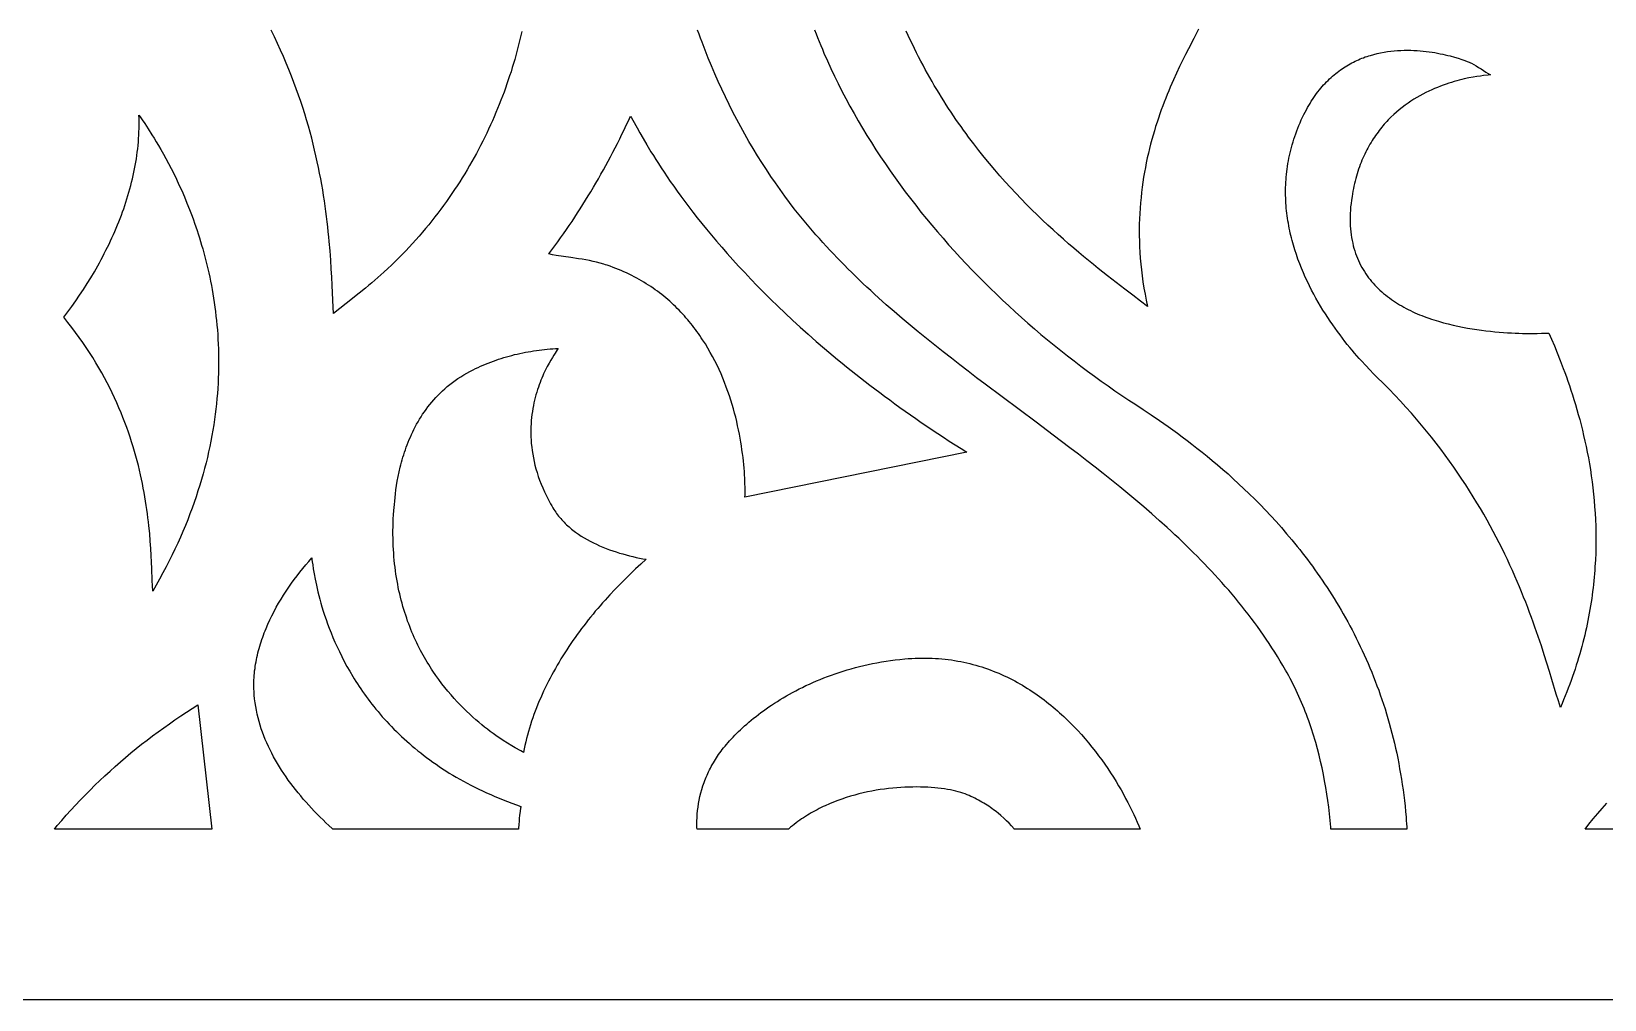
# Model space of a CAD drawing. Extents: x 1226 to 2426, y 1346 to 1566.
# Drawn here: x 1900.3 to 2084.9, y 1345.5 to 1459.1 of the extents above; entities that cross this region are included whole.
import ezdxf

# ---------------------------------------------------------------- set-up
doc = ezdxf.new("R2010")
doc.units = 0
doc.header["$MEASUREMENT"] = 0
doc.layers.add('LAYER_1', color=18, linetype='CONTINUOUS')

msp = doc.modelspace()

# ---------------------------------------------------------------- linework, layer by layer
at = {"layer": 'LAYER_1'}
for points in [[(1226.2, 1345.54), (2426.2, 1345.54), (2426.2, 1565.54), (1226.2, 1565.54)], [(2062.13, 1456.9), (2062.5, 1456.89), (2062.87, 1456.87), (2063.24, 1456.84), (2063.6, 1456.8), (2063.95, 1456.77), (2064.29, 1456.72), (2064.63, 1456.67), (2064.96, 1456.62), (2065.28, 1456.56), (2065.59, 1456.5), (2065.89, 1456.44), (2066.18, 1456.37), (2066.47, 1456.3), (2066.74, 1456.23), (2067.25, 1456.09), (2067.71, 1455.96), (2068.12, 1455.83), (2068.47, 1455.7), (2068.76, 1455.59), (2068.99, 1455.5), (2069.16, 1455.43), (2069.25, 1455.39), (2069.54, 1455.23), (2069.82, 1455.06), (2070.1, 1454.89), (2070.38, 1454.71), (2070.93, 1454.35), (2071.48, 1454), (2071.2, 1453.97), (2070.67, 1453.92), (2070.31, 1453.87), (2069.9, 1453.82), (2069.44, 1453.74), (2068.94, 1453.65), (2068.4, 1453.53), (2068.12, 1453.46), (2067.83, 1453.39), (2067.53, 1453.31), (2067.22, 1453.23), (2066.91, 1453.13), (2066.59, 1453.03), (2066.27, 1452.92), (2065.94, 1452.81), (2065.61, 1452.68), (2065.27, 1452.55), (2064.93, 1452.41), (2064.59, 1452.26), (2064.24, 1452.1), (2063.89, 1451.93), (2063.55, 1451.75), (2063.2, 1451.56), (2062.85, 1451.36), (2062.5, 1451.15), (2062.16, 1450.93), (2061.81, 1450.7), (2061.47, 1450.45), (2061.13, 1450.2), (2060.79, 1449.93), (2060.46, 1449.65), (2060.13, 1449.35), (2059.81, 1449.05), (2059.49, 1448.73), (2059.33, 1448.56), (2059.18, 1448.39), (2059.03, 1448.22), (2058.87, 1448.05), (2058.72, 1447.87), (2058.58, 1447.68), (2058.43, 1447.5), (2058.29, 1447.31), (2058.14, 1447.11), (2058.01, 1446.92), (2057.87, 1446.72), (2057.73, 1446.51), (2057.6, 1446.3), (2057.47, 1446.09), (2057.34, 1445.87), (2057.22, 1445.65), (2057.09, 1445.43), (2056.97, 1445.2), (2056.85, 1444.97), (2056.74, 1444.73), (2056.63, 1444.49), (2056.52, 1444.25), (2056.41, 1444), (2056.31, 1443.74), (2056.21, 1443.49), (2056.11, 1443.23), (2056.02, 1442.96), (2055.93, 1442.69), (2055.85, 1442.41), (2055.76, 1442.13), (2055.68, 1441.85), (2055.61, 1441.56), (2055.54, 1441.27), (2055.47, 1440.97), (2055.4, 1440.67), (2055.34, 1440.36), (2055.29, 1440.05), (2055.24, 1439.74), (2055.18, 1439.33), (2055.13, 1438.92), (2055.08, 1438.53), (2055.05, 1438.14), (2055.03, 1437.75), (2055.02, 1437.38), (2055.02, 1437.01), (2055.03, 1436.64), (2055.04, 1436.29), (2055.07, 1435.94), (2055.1, 1435.59), (2055.14, 1435.26), (2055.19, 1434.93), (2055.25, 1434.6), (2055.32, 1434.28), (2055.39, 1433.97), (2055.47, 1433.67), (2055.56, 1433.37), (2055.66, 1433.07), (2055.76, 1432.79), (2055.88, 1432.5), (2055.99, 1432.23), (2056.12, 1431.96), (2056.25, 1431.69), (2056.39, 1431.43), (2056.54, 1431.18), (2056.69, 1430.93), (2056.85, 1430.69), (2057.01, 1430.45), (2057.18, 1430.22), (2057.36, 1430), (2057.54, 1429.78), (2057.72, 1429.56), (2057.92, 1429.35), (2058.11, 1429.14), (2058.32, 1428.94), (2058.52, 1428.75), (2058.73, 1428.56), (2058.95, 1428.37), (2059.17, 1428.19), (2059.4, 1428.01), (2059.62, 1427.84), (2059.86, 1427.67), (2060.09, 1427.51), (2060.33, 1427.35), (2060.58, 1427.2), (2060.82, 1427.05), (2061.07, 1426.9), (2061.33, 1426.76), (2061.58, 1426.62), (2061.84, 1426.49), (2062.1, 1426.36), (2062.37, 1426.23), (2062.63, 1426.11), (2062.9, 1425.99), (2063.17, 1425.88), (2063.45, 1425.77), (2063.72, 1425.66), (2064, 1425.56), (2064.27, 1425.46), (2064.55, 1425.37), (2064.83, 1425.27), (2065.39, 1425.1), (2065.96, 1424.94), (2066.52, 1424.79), (2067.09, 1424.65), (2067.65, 1424.53), (2068.22, 1424.41), (2068.78, 1424.31), (2069.33, 1424.21), (2069.88, 1424.13), (2070.43, 1424.05), (2070.96, 1423.99), (2071.49, 1423.93), (2072.01, 1423.88), (2072.51, 1423.83), (2073, 1423.8), (2073.48, 1423.76), (2073.94, 1423.74), (2074.39, 1423.72), (2074.82, 1423.7), (2075.23, 1423.69), (2075.62, 1423.69), (2076.34, 1423.68), (2076.96, 1423.69), (2077.49, 1423.7), (2077.9, 1423.71), (2078.34, 1423.73), (2078.65, 1423.01), (2078.98, 1422.23), (2079.32, 1421.4), (2079.67, 1420.52), (2080.03, 1419.58), (2080.21, 1419.1), (2080.39, 1418.6), (2080.57, 1418.09), (2080.75, 1417.56), (2080.93, 1417.03), (2081.1, 1416.48), (2081.28, 1415.92), (2081.45, 1415.36), (2081.62, 1414.77), (2081.79, 1414.18), (2081.96, 1413.58), (2082.12, 1412.97), (2082.27, 1412.34), (2082.42, 1411.71), (2082.57, 1411.06), (2082.71, 1410.41), (2082.85, 1409.75), (2082.97, 1409.07), (2083.09, 1408.39), (2083.21, 1407.7), (2083.31, 1406.99), (2083.41, 1406.28), (2083.5, 1405.56), (2083.58, 1404.84), (2083.65, 1404.1), (2083.71, 1403.35), (2083.77, 1402.6), (2083.81, 1401.84), (2083.83, 1401.07), (2083.85, 1400.29), (2083.86, 1399.51), (2083.85, 1398.72), (2083.83, 1397.92), (2083.8, 1397.11), (2083.75, 1396.3), (2083.72, 1395.89), (2083.69, 1395.48), (2083.65, 1395.07), (2083.61, 1394.66), (2083.57, 1394.24), (2083.52, 1393.83), (2083.47, 1393.41), (2083.42, 1392.99), (2083.36, 1392.57), (2083.29, 1392.14), (2083.23, 1391.72), (2083.16, 1391.29), (2083.08, 1390.87), (2083, 1390.44), (2082.92, 1390.01), (2082.83, 1389.58), (2082.74, 1389.15), (2082.64, 1388.71), (2082.54, 1388.28), (2082.43, 1387.84), (2082.32, 1387.41), (2082.21, 1386.97), (2082.09, 1386.53), (2081.96, 1386.09), (2081.83, 1385.64), (2081.7, 1385.2), (2081.56, 1384.76), (2081.41, 1384.31), (2081.26, 1383.87), (2081.11, 1383.42), (2080.95, 1382.97), (2080.79, 1382.52), (2080.62, 1382.07), (2080.44, 1381.62), (2080.26, 1381.17), (2080.07, 1380.71), (2079.88, 1380.26), (2079.69, 1379.81), (2079.45, 1380.56), (2079.21, 1381.36), (2078.69, 1383.09), (2078.41, 1384.02), (2078.11, 1384.99), (2077.8, 1385.99), (2077.46, 1387.04), (2077.1, 1388.11), (2076.71, 1389.23), (2076.51, 1389.79), (2076.3, 1390.37), (2076.08, 1390.95), (2075.86, 1391.54), (2075.62, 1392.14), (2075.38, 1392.74), (2075.14, 1393.35), (2074.88, 1393.97), (2074.62, 1394.59), (2074.34, 1395.22), (2074.06, 1395.85), (2073.77, 1396.49), (2073.47, 1397.14), (2073.16, 1397.79), (2072.84, 1398.44), (2072.51, 1399.1), (2072.17, 1399.76), (2071.82, 1400.43), (2071.45, 1401.1), (2071.08, 1401.78), (2070.7, 1402.46), (2070.3, 1403.14), (2069.89, 1403.82), (2069.47, 1404.51), (2069.04, 1405.2), (2068.59, 1405.9), (2068.14, 1406.59), (2067.67, 1407.29), (2067.18, 1407.99), (2066.69, 1408.69), (2066.18, 1409.39), (2065.65, 1410.09), (2065.11, 1410.8), (2064.56, 1411.5), (2063.99, 1412.2), (2063.41, 1412.91), (2062.81, 1413.61), (2062.2, 1414.32), (2061.57, 1415.02), (2060.93, 1415.73), (2060.27, 1416.43), (2059.59, 1417.13), (2058.9, 1417.83), (2058.19, 1418.53), (2057.78, 1418.94), (2057.33, 1419.4), (2056.85, 1419.9), (2056.34, 1420.46), (2056.08, 1420.75), (2055.81, 1421.06), (2055.53, 1421.37), (2055.26, 1421.7), (2054.98, 1422.04), (2054.69, 1422.39), (2054.41, 1422.75), (2054.12, 1423.12), (2053.83, 1423.5), (2053.54, 1423.89), (2053.25, 1424.29), (2052.97, 1424.7), (2052.68, 1425.12), (2052.39, 1425.54), (2052.11, 1425.98), (2051.83, 1426.42), (2051.55, 1426.88), (2051.28, 1427.34), (2051.01, 1427.81), (2050.75, 1428.29), (2050.49, 1428.77), (2050.24, 1429.27), (2050, 1429.77), (2049.76, 1430.28), (2049.53, 1430.79), (2049.31, 1431.32), (2049.1, 1431.85), (2048.9, 1432.38), (2048.71, 1432.93), (2048.53, 1433.48), (2048.37, 1434.03), (2048.21, 1434.59), (2048.14, 1434.88), (2048.07, 1435.16), (2048, 1435.45), (2047.94, 1435.73), (2047.88, 1436.02), (2047.82, 1436.31), (2047.77, 1436.6), (2047.72, 1436.89), (2047.68, 1437.19), (2047.63, 1437.48), (2047.6, 1437.78), (2047.56, 1438.07), (2047.53, 1438.37), (2047.51, 1438.67), (2047.49, 1438.97), (2047.47, 1439.27), (2047.46, 1439.58), (2047.45, 1439.88), (2047.45, 1440.18), (2047.45, 1440.49), (2047.45, 1440.8), (2047.46, 1441.1), (2047.48, 1441.41), (2047.5, 1441.72), (2047.52, 1442.03), (2047.55, 1442.34), (2047.59, 1442.66), (2047.62, 1442.97), (2047.67, 1443.28), (2047.72, 1443.6), (2047.77, 1443.91), (2047.84, 1444.23), (2047.9, 1444.55), (2047.97, 1444.86), (2048.05, 1445.18), (2048.13, 1445.5), (2048.22, 1445.82), (2048.32, 1446.14), (2048.42, 1446.46), (2048.52, 1446.78), (2048.64, 1447.1), (2048.76, 1447.43), (2048.88, 1447.75), (2049.01, 1448.07), (2049.15, 1448.39), (2049.29, 1448.72), (2049.44, 1449.04), (2049.6, 1449.37), (2049.74, 1449.64), (2049.88, 1449.91), (2050.02, 1450.17), (2050.16, 1450.42), (2050.31, 1450.67), (2050.46, 1450.91), (2050.61, 1451.14), (2050.77, 1451.37), (2050.92, 1451.6), (2051.08, 1451.82), (2051.24, 1452.03), (2051.41, 1452.24), (2051.57, 1452.44), (2051.74, 1452.64), (2051.91, 1452.83), (2052.08, 1453.01), (2052.25, 1453.19), (2052.43, 1453.37), (2052.6, 1453.54), (2052.78, 1453.7), (2052.96, 1453.86), (2053.14, 1454.02), (2053.33, 1454.17), (2053.51, 1454.31), (2053.7, 1454.45), (2053.88, 1454.59), (2054.07, 1454.72), (2054.26, 1454.85), (2054.45, 1454.97), (2054.64, 1455.09), (2054.83, 1455.2), (2055.03, 1455.31), (2055.22, 1455.41), (2055.41, 1455.51), (2055.61, 1455.61), (2055.81, 1455.7), (2056, 1455.79), (2056.2, 1455.88), (2056.4, 1455.96), (2056.6, 1456.03), (2056.8, 1456.11), (2057, 1456.18), (2057.2, 1456.24), (2057.4, 1456.3), (2057.8, 1456.42), (2058.2, 1456.52), (2058.6, 1456.61), (2059, 1456.68), (2059.4, 1456.75), (2059.8, 1456.8), (2060.2, 1456.84), (2060.59, 1456.87), (2060.98, 1456.89), (2061.37, 1456.9), (2061.75, 1456.91)], [(1913.04, 1449.09), (1913.27, 1448.75), (1913.59, 1448.29), (1913.98, 1447.7), (1914.43, 1446.99), (1914.67, 1446.6), (1914.93, 1446.17), (1915.2, 1445.72), (1915.48, 1445.24), (1915.77, 1444.73), (1916.07, 1444.19), (1916.37, 1443.63), (1916.67, 1443.04), (1916.98, 1442.43), (1917.29, 1441.79), (1917.6, 1441.12), (1917.92, 1440.43), (1918.23, 1439.71), (1918.54, 1438.97), (1918.84, 1438.21), (1919.14, 1437.42), (1919.29, 1437.01), (1919.43, 1436.61), (1919.57, 1436.19), (1919.72, 1435.77), (1919.86, 1435.35), (1919.99, 1434.91), (1920.13, 1434.48), (1920.26, 1434.04), (1920.39, 1433.59), (1920.51, 1433.13), (1920.64, 1432.68), (1920.76, 1432.21), (1920.87, 1431.74), (1920.98, 1431.27), (1921.09, 1430.79), (1921.2, 1430.3), (1921.3, 1429.81), (1921.4, 1429.32), (1921.49, 1428.82), (1921.58, 1428.31), (1921.66, 1427.8), (1921.74, 1427.29), (1921.81, 1426.77), (1921.88, 1426.24), (1921.94, 1425.71), (1922, 1425.18), (1922.05, 1424.64), (1922.1, 1424.1), (1922.14, 1423.55), (1922.17, 1423), (1922.2, 1422.44), (1922.22, 1421.88), (1922.23, 1421.31), (1922.24, 1420.74), (1922.24, 1420.17), (1922.24, 1419.59), (1922.23, 1419.01), (1922.21, 1418.42), (1922.18, 1417.83), (1922.14, 1417.23), (1922.1, 1416.63), (1922.05, 1416.03), (1921.99, 1415.42), (1921.92, 1414.81), (1921.85, 1414.2), (1921.76, 1413.58), (1921.67, 1412.95), (1921.57, 1412.33), (1921.46, 1411.7), (1921.34, 1411.06), (1921.21, 1410.43), (1921.07, 1409.79), (1920.93, 1409.14), (1920.77, 1408.49), (1920.6, 1407.84), (1920.42, 1407.19), (1920.24, 1406.53), (1920.04, 1405.87), (1919.83, 1405.2), (1919.61, 1404.53), (1919.38, 1403.86), (1919.14, 1403.19), (1918.89, 1402.51), (1918.62, 1401.83), (1918.35, 1401.15), (1918.06, 1400.46), (1917.76, 1399.77), (1917.45, 1399.08), (1917.13, 1398.38), (1916.79, 1397.69), (1916.45, 1396.99), (1916.09, 1396.28), (1915.72, 1395.58), (1915.33, 1394.87), (1914.93, 1394.16), (1914.52, 1393.44), (1914.47, 1394.69), (1914.42, 1396.09), (1914.39, 1396.84), (1914.35, 1397.63), (1914.3, 1398.45), (1914.23, 1399.31), (1914.16, 1400.19), (1914.07, 1401.11), (1914.01, 1401.57), (1913.96, 1402.05), (1913.9, 1402.53), (1913.83, 1403.02), (1913.76, 1403.51), (1913.68, 1404.01), (1913.6, 1404.51), (1913.51, 1405.02), (1913.41, 1405.54), (1913.31, 1406.06), (1913.2, 1406.58), (1913.08, 1407.11), (1912.96, 1407.65), (1912.83, 1408.19), (1912.69, 1408.73), (1912.54, 1409.28), (1912.38, 1409.83), (1912.22, 1410.39), (1912.04, 1410.95), (1911.86, 1411.51), (1911.67, 1412.08), (1911.47, 1412.65), (1911.26, 1413.22), (1911.03, 1413.8), (1910.8, 1414.37), (1910.56, 1414.95), (1910.31, 1415.53), (1910.04, 1416.12), (1909.77, 1416.7), (1909.48, 1417.29), (1909.18, 1417.88), (1908.87, 1418.47), (1908.54, 1419.06), (1908.2, 1419.65), (1907.85, 1420.24), (1907.49, 1420.84), (1907.11, 1421.43), (1906.72, 1422.02), (1906.32, 1422.61), (1905.9, 1423.21), (1905.47, 1423.8), (1905.02, 1424.39), (1904.56, 1424.98), (1904.08, 1425.57), (1904.56, 1426.21), (1905.03, 1426.85), (1905.49, 1427.5), (1905.94, 1428.17), (1906.39, 1428.84), (1906.82, 1429.53), (1907.25, 1430.22), (1907.67, 1430.92), (1907.87, 1431.27), (1908.07, 1431.63), (1908.27, 1431.98), (1908.46, 1432.34), (1908.66, 1432.7), (1908.84, 1433.07), (1909.03, 1433.43), (1909.21, 1433.8), (1909.39, 1434.17), (1909.57, 1434.54), (1909.74, 1434.91), (1909.91, 1435.28), (1910.07, 1435.65), (1910.23, 1436.03), (1910.39, 1436.41), (1910.54, 1436.78), (1910.69, 1437.16), (1910.84, 1437.54), (1910.98, 1437.93), (1911.11, 1438.31), (1911.24, 1438.69), (1911.37, 1439.08), (1911.5, 1439.47), (1911.61, 1439.85), (1911.73, 1440.24), (1911.84, 1440.63), (1911.94, 1441.02), (1912.04, 1441.41), (1912.14, 1441.8), (1912.23, 1442.19), (1912.31, 1442.58), (1912.39, 1442.98), (1912.47, 1443.37), (1912.53, 1443.77), (1912.6, 1444.16), (1912.66, 1444.55), (1912.71, 1444.95), (1912.76, 1445.35), (1912.8, 1445.74), (1912.83, 1446.14), (1912.86, 1446.53), (1912.89, 1446.93), (1912.9, 1447.32), (1912.92, 1447.72), (1912.92, 1448.12), (1912.92, 1448.51), (1912.91, 1448.91), (1912.9, 1449.3)], [(1970.63, 1449.08), (1970.7, 1448.97), (1970.87, 1448.68), (1971.35, 1447.8), (1971.67, 1447.22), (1972.05, 1446.56), (1972.49, 1445.82), (1972.98, 1444.99), (1973.26, 1444.55), (1973.55, 1444.09), (1973.85, 1443.61), (1974.18, 1443.11), (1974.52, 1442.6), (1974.88, 1442.07), (1975.25, 1441.52), (1975.65, 1440.95), (1976.06, 1440.37), (1976.49, 1439.78), (1976.94, 1439.17), (1977.42, 1438.54), (1977.91, 1437.9), (1978.42, 1437.25), (1978.95, 1436.58), (1979.5, 1435.9), (1980.07, 1435.21), (1980.67, 1434.5), (1981.29, 1433.79), (1981.92, 1433.06), (1982.59, 1432.32), (1983.27, 1431.57), (1983.98, 1430.81), (1984.71, 1430.04), (1985.46, 1429.26), (1986.24, 1428.47), (1987.04, 1427.68), (1987.87, 1426.88), (1988.72, 1426.06), (1989.59, 1425.24), (1990.5, 1424.42), (1991.43, 1423.59), (1992.38, 1422.75), (1993.36, 1421.91), (1994.37, 1421.06), (1994.88, 1420.63), (1995.4, 1420.2), (1995.93, 1419.77), (1996.47, 1419.35), (1997.01, 1418.91), (1997.56, 1418.48), (1998.11, 1418.05), (1998.67, 1417.62), (1999.24, 1417.18), (1999.82, 1416.75), (2000.4, 1416.31), (2001, 1415.88), (2001.59, 1415.44), (2002.2, 1415.01), (2002.81, 1414.57), (2003.43, 1414.13), (2004.06, 1413.69), (2004.7, 1413.25), (2005.34, 1412.81), (2005.99, 1412.38), (2006.65, 1411.94), (2007.32, 1411.5), (2007.99, 1411.06), (2008.67, 1410.62), (2009.36, 1410.18), (2010.05, 1409.74), (1984.01, 1404.46), (1984.02, 1404.74), (1984.02, 1405.04), (1984.02, 1405.35), (1984.02, 1405.67), (1984.01, 1406.01), (1984, 1406.36), (1983.98, 1406.72), (1983.96, 1407.1), (1983.94, 1407.49), (1983.91, 1407.89), (1983.87, 1408.29), (1983.83, 1408.71), (1983.78, 1409.14), (1983.73, 1409.58), (1983.66, 1410.03), (1983.6, 1410.48), (1983.52, 1410.94), (1983.44, 1411.41), (1983.35, 1411.88), (1983.25, 1412.37), (1983.15, 1412.85), (1983.04, 1413.34), (1982.92, 1413.84), (1982.79, 1414.34), (1982.65, 1414.84), (1982.5, 1415.35), (1982.34, 1415.86), (1982.18, 1416.37), (1982, 1416.88), (1981.82, 1417.39), (1981.62, 1417.91), (1981.41, 1418.42), (1981.2, 1418.93), (1980.97, 1419.44), (1980.73, 1419.95), (1980.48, 1420.46), (1980.21, 1420.96), (1979.94, 1421.46), (1979.65, 1421.96), (1979.36, 1422.45), (1979.04, 1422.94), (1978.88, 1423.18), (1978.72, 1423.42), (1978.55, 1423.66), (1978.38, 1423.9), (1978.21, 1424.14), (1978.03, 1424.37), (1977.85, 1424.61), (1977.67, 1424.84), (1977.48, 1425.07), (1977.29, 1425.29), (1977.09, 1425.52), (1976.9, 1425.74), (1976.7, 1425.96), (1976.49, 1426.18), (1976.28, 1426.4), (1976.07, 1426.61), (1975.85, 1426.83), (1975.63, 1427.04), (1975.41, 1427.24), (1975.18, 1427.45), (1974.95, 1427.65), (1974.72, 1427.85), (1974.48, 1428.05), (1974.24, 1428.24), (1973.99, 1428.43), (1973.74, 1428.62), (1973.49, 1428.8), (1973.23, 1428.99), (1972.97, 1429.17), (1972.7, 1429.34), (1972.43, 1429.51), (1972.15, 1429.68), (1971.88, 1429.85), (1971.59, 1430.01), (1971.31, 1430.17), (1971.01, 1430.33), (1970.72, 1430.48), (1970.42, 1430.63), (1970.11, 1430.77), (1969.8, 1430.91), (1969.49, 1431.05), (1969.17, 1431.18), (1968.85, 1431.31), (1968.53, 1431.43), (1968.19, 1431.56), (1967.86, 1431.67), (1967.65, 1431.74), (1967.44, 1431.8), (1967.02, 1431.92), (1966.6, 1432.03), (1966.18, 1432.13), (1965.75, 1432.22), (1965.32, 1432.3), (1964.89, 1432.38), (1964.46, 1432.45), (1963.59, 1432.58), (1962.72, 1432.71), (1961.86, 1432.84), (1961.43, 1432.92), (1961, 1433), (1961.35, 1433.47), (1961.7, 1433.94), (1962.04, 1434.42), (1962.38, 1434.89), (1962.72, 1435.38), (1963.06, 1435.86), (1963.39, 1436.34), (1963.72, 1436.83), (1964.04, 1437.32), (1964.36, 1437.81), (1964.68, 1438.31), (1965, 1438.81), (1965.31, 1439.31), (1965.62, 1439.81), (1965.93, 1440.31), (1966.23, 1440.82), (1966.53, 1441.32), (1966.82, 1441.83), (1967.11, 1442.35), (1967.4, 1442.86), (1967.69, 1443.38), (1967.97, 1443.89), (1968.25, 1444.41), (1968.52, 1444.93), (1968.79, 1445.46), (1969.06, 1445.98), (1969.32, 1446.51), (1969.58, 1447.04), (1969.83, 1447.57), (1970.09, 1448.1), (1970.33, 1448.63), (1970.58, 1449.17)], [(1961.98, 1421.74), (1961.74, 1421.38), (1961.58, 1421.15), (1961.41, 1420.87), (1961.22, 1420.56), (1961.02, 1420.2), (1960.82, 1419.82), (1960.6, 1419.4), (1960.49, 1419.17), (1960.39, 1418.94), (1960.28, 1418.7), (1960.17, 1418.45), (1960.07, 1418.19), (1959.97, 1417.93), (1959.87, 1417.66), (1959.77, 1417.38), (1959.67, 1417.09), (1959.58, 1416.79), (1959.49, 1416.49), (1959.41, 1416.18), (1959.33, 1415.86), (1959.25, 1415.54), (1959.19, 1415.21), (1959.12, 1414.87), (1959.07, 1414.53), (1959.02, 1414.18), (1958.97, 1413.82), (1958.94, 1413.46), (1958.91, 1413.09), (1958.89, 1412.72), (1958.88, 1412.34), (1958.88, 1411.95), (1958.89, 1411.56), (1958.91, 1411.16), (1958.94, 1410.76), (1958.99, 1410.35), (1959.04, 1409.94), (1959.1, 1409.52), (1959.18, 1409.1), (1959.27, 1408.67), (1959.37, 1408.23), (1959.49, 1407.8), (1959.62, 1407.36), (1959.76, 1406.91), (1959.92, 1406.46), (1960.09, 1406.01), (1960.28, 1405.55), (1960.49, 1405.09), (1960.71, 1404.62), (1960.95, 1404.15), (1961.08, 1403.92), (1961.21, 1403.68), (1961.34, 1403.45), (1961.48, 1403.21), (1961.58, 1403.04), (1961.69, 1402.88), (1961.8, 1402.71), (1961.91, 1402.56), (1962.03, 1402.4), (1962.15, 1402.25), (1962.27, 1402.09), (1962.4, 1401.95), (1962.53, 1401.8), (1962.66, 1401.66), (1962.8, 1401.52), (1962.93, 1401.38), (1963.08, 1401.24), (1963.22, 1401.11), (1963.37, 1400.98), (1963.52, 1400.85), (1963.67, 1400.73), (1963.82, 1400.6), (1964.14, 1400.36), (1964.47, 1400.13), (1964.8, 1399.91), (1965.15, 1399.7), (1965.5, 1399.5), (1965.85, 1399.3), (1966.22, 1399.12), (1966.59, 1398.94), (1966.96, 1398.77), (1967.34, 1398.61), (1967.73, 1398.46), (1968.11, 1398.31), (1968.5, 1398.18), (1968.89, 1398.05), (1969.29, 1397.92), (1969.68, 1397.81), (1970.08, 1397.7), (1970.47, 1397.6), (1970.86, 1397.5), (1971.26, 1397.41), (1971.65, 1397.33), (1972.04, 1397.25), (1972.42, 1397.18), (1971.8, 1396.62), (1971.18, 1396.05), (1970.56, 1395.47), (1969.95, 1394.87), (1969.35, 1394.27), (1968.75, 1393.65), (1968.17, 1393.02), (1967.59, 1392.39), (1967.3, 1392.06), (1967.02, 1391.74), (1966.73, 1391.41), (1966.45, 1391.08), (1966.18, 1390.75), (1965.9, 1390.41), (1965.63, 1390.08), (1965.37, 1389.74), (1965.1, 1389.39), (1964.84, 1389.05), (1964.58, 1388.7), (1964.33, 1388.36), (1964.07, 1388), (1963.82, 1387.65), (1963.58, 1387.3), (1963.34, 1386.94), (1963.1, 1386.58), (1962.87, 1386.22), (1962.64, 1385.85), (1962.41, 1385.49), (1962.19, 1385.12), (1961.97, 1384.75), (1961.76, 1384.38), (1961.55, 1384), (1961.34, 1383.63), (1961.14, 1383.25), (1960.94, 1382.87), (1960.75, 1382.49), (1960.57, 1382.11), (1960.39, 1381.72), (1960.21, 1381.34), (1960.04, 1380.95), (1959.87, 1380.56), (1959.71, 1380.17), (1959.55, 1379.77), (1959.4, 1379.38), (1959.25, 1378.98), (1959.11, 1378.58), (1958.98, 1378.18), (1958.85, 1377.78), (1958.73, 1377.38), (1958.61, 1376.98), (1958.5, 1376.57), (1958.39, 1376.16), (1958.3, 1375.75), (1958.2, 1375.34), (1958.12, 1374.93), (1958.04, 1374.52), (1957.91, 1374.59), (1957.7, 1374.71), (1957.06, 1375.06), (1956.64, 1375.31), (1956.16, 1375.6), (1955.64, 1375.93), (1955.35, 1376.12), (1955.06, 1376.32), (1954.76, 1376.53), (1954.45, 1376.75), (1954.13, 1376.99), (1953.8, 1377.24), (1953.46, 1377.5), (1953.12, 1377.78), (1952.78, 1378.06), (1952.42, 1378.36), (1952.07, 1378.68), (1951.71, 1379.01), (1951.35, 1379.35), (1950.98, 1379.71), (1950.62, 1380.07), (1950.25, 1380.46), (1949.89, 1380.86), (1949.52, 1381.27), (1949.16, 1381.7), (1948.8, 1382.14), (1948.44, 1382.59), (1948.09, 1383.07), (1947.74, 1383.55), (1947.4, 1384.05), (1947.23, 1384.31), (1947.06, 1384.57), (1946.9, 1384.83), (1946.73, 1385.1), (1946.57, 1385.37), (1946.41, 1385.65), (1946.25, 1385.93), (1946.1, 1386.21), (1945.94, 1386.5), (1945.79, 1386.79), (1945.64, 1387.09), (1945.5, 1387.39), (1945.36, 1387.69), (1945.21, 1388), (1945.08, 1388.31), (1944.94, 1388.63), (1944.81, 1388.95), (1944.68, 1389.28), (1944.56, 1389.6), (1944.43, 1389.94), (1944.32, 1390.27), (1944.2, 1390.61), (1944.09, 1390.96), (1943.98, 1391.31), (1943.88, 1391.66), (1943.77, 1392.02), (1943.68, 1392.38), (1943.59, 1392.75), (1943.5, 1393.12), (1943.41, 1393.5), (1943.33, 1393.88), (1943.26, 1394.26), (1943.19, 1394.65), (1943.12, 1395.04), (1943.06, 1395.44), (1943, 1395.84), (1942.95, 1396.25), (1942.9, 1396.66), (1942.86, 1397.07), (1942.82, 1397.49), (1942.79, 1397.92), (1942.76, 1398.35), (1942.74, 1398.78), (1942.73, 1399.22), (1942.72, 1399.66), (1942.71, 1400.11), (1942.71, 1400.56), (1942.72, 1401.01), (1942.74, 1401.47), (1942.75, 1401.94), (1942.78, 1402.41), (1942.81, 1402.89), (1942.87, 1403.6), (1942.91, 1404), (1942.95, 1404.43), (1943, 1404.88), (1943.06, 1405.35), (1943.14, 1405.85), (1943.22, 1406.36), (1943.32, 1406.89), (1943.44, 1407.44), (1943.57, 1408), (1943.64, 1408.28), (1943.71, 1408.57), (1943.79, 1408.86), (1943.88, 1409.15), (1943.97, 1409.44), (1944.06, 1409.74), (1944.16, 1410.03), (1944.27, 1410.33), (1944.38, 1410.63), (1944.5, 1410.93), (1944.62, 1411.23), (1944.75, 1411.52), (1944.88, 1411.82), (1945.02, 1412.12), (1945.17, 1412.42), (1945.32, 1412.72), (1945.48, 1413.02), (1945.65, 1413.31), (1945.82, 1413.61), (1946.01, 1413.9), (1946.19, 1414.19), (1946.39, 1414.48), (1946.59, 1414.76), (1946.81, 1415.05), (1947.03, 1415.33), (1947.25, 1415.6), (1947.49, 1415.88), (1947.73, 1416.15), (1947.99, 1416.41), (1948.25, 1416.68), (1948.52, 1416.93), (1948.8, 1417.19), (1949.08, 1417.44), (1949.38, 1417.68), (1949.69, 1417.92), (1950.01, 1418.15), (1950.33, 1418.38), (1950.67, 1418.6), (1951.01, 1418.81), (1951.37, 1419.02), (1951.74, 1419.23), (1952.12, 1419.42), (1952.4, 1419.56), (1952.7, 1419.7), (1952.99, 1419.83), (1953.29, 1419.96), (1953.58, 1420.09), (1953.89, 1420.21), (1954.19, 1420.32), (1954.49, 1420.44), (1954.8, 1420.55), (1955.1, 1420.65), (1955.41, 1420.75), (1955.72, 1420.85), (1956.04, 1420.94), (1956.35, 1421.03), (1956.66, 1421.11), (1956.98, 1421.19), (1957.29, 1421.26), (1957.61, 1421.34), (1957.93, 1421.4), (1958.25, 1421.47), (1958.57, 1421.53), (1958.89, 1421.58), (1959.21, 1421.63), (1959.53, 1421.68), (1959.85, 1421.73), (1960.17, 1421.77), (1960.5, 1421.8), (1960.82, 1421.83), (1961.14, 1421.86), (1961.46, 1421.89), (1961.78, 1421.91), (1962.11, 1421.92)], [(1933.2, 1397.17), (1933.24, 1396.9), (1933.29, 1396.52), (1933.36, 1396.05), (1933.45, 1395.49), (1933.57, 1394.85), (1933.64, 1394.5), (1933.72, 1394.14), (1933.81, 1393.75), (1933.9, 1393.35), (1934.01, 1392.93), (1934.12, 1392.5), (1934.25, 1392.05), (1934.38, 1391.59), (1934.53, 1391.11), (1934.69, 1390.62), (1934.86, 1390.12), (1935.04, 1389.61), (1935.23, 1389.09), (1935.44, 1388.56), (1935.66, 1388.02), (1935.9, 1387.47), (1936.15, 1386.91), (1936.42, 1386.35), (1936.7, 1385.78), (1937, 1385.2), (1937.31, 1384.62), (1937.64, 1384.04), (1937.99, 1383.45), (1938.17, 1383.16), (1938.36, 1382.86), (1938.55, 1382.57), (1938.74, 1382.27), (1938.94, 1381.98), (1939.15, 1381.68), (1939.36, 1381.38), (1939.57, 1381.09), (1939.79, 1380.79), (1940.01, 1380.49), (1940.24, 1380.2), (1940.48, 1379.9), (1940.71, 1379.6), (1940.96, 1379.31), (1941.21, 1379.02), (1941.46, 1378.72), (1941.72, 1378.43), (1941.99, 1378.14), (1942.26, 1377.85), (1942.54, 1377.56), (1942.82, 1377.27), (1943.11, 1376.98), (1943.4, 1376.69), (1943.7, 1376.41), (1944.01, 1376.12), (1944.32, 1375.84), (1944.63, 1375.56), (1944.96, 1375.28), (1945.29, 1375.01), (1945.62, 1374.73), (1945.96, 1374.46), (1946.31, 1374.19), (1946.66, 1373.92), (1947.03, 1373.66), (1947.39, 1373.39), (1947.76, 1373.13), (1948.14, 1372.87), (1948.53, 1372.62), (1948.92, 1372.36), (1949.32, 1372.11), (1949.73, 1371.87), (1950.14, 1371.62), (1950.56, 1371.38), (1950.99, 1371.14), (1951.42, 1370.91), (1951.86, 1370.68), (1952.31, 1370.45), (1952.77, 1370.23), (1953.23, 1370.01), (1953.7, 1369.79), (1954.18, 1369.58), (1954.66, 1369.37), (1955.15, 1369.16), (1955.65, 1368.96), (1956.16, 1368.76), (1956.67, 1368.57), (1957.19, 1368.38), (1957.72, 1368.2), (1957.71, 1368.12), (1957.69, 1368), (1957.64, 1367.63), (1957.57, 1367.11), (1957.53, 1366.8), (1957.5, 1366.45), (1957.47, 1366.06), (1957.45, 1365.64), (1957.45, 1365.54), (1935.65, 1365.54), (1935.56, 1365.61), (1935.2, 1365.94), (1934.85, 1366.28), (1934.5, 1366.61), (1934.16, 1366.95), (1933.82, 1367.3), (1933.48, 1367.64), (1933.15, 1367.99), (1932.83, 1368.34), (1932.51, 1368.7), (1932.19, 1369.06), (1931.88, 1369.42), (1931.58, 1369.79), (1931.28, 1370.16), (1930.99, 1370.53), (1930.71, 1370.9), (1930.43, 1371.28), (1930.16, 1371.66), (1929.9, 1372.05), (1929.64, 1372.43), (1929.39, 1372.82), (1929.15, 1373.22), (1928.92, 1373.61), (1928.7, 1374.01), (1928.49, 1374.42), (1928.28, 1374.82), (1928.09, 1375.23), (1927.9, 1375.64), (1927.72, 1376.05), (1927.56, 1376.47), (1927.4, 1376.89), (1927.25, 1377.31), (1927.12, 1377.74), (1926.99, 1378.17), (1926.88, 1378.6), (1926.77, 1379.03), (1926.68, 1379.47), (1926.6, 1379.91), (1926.54, 1380.35), (1926.48, 1380.8), (1926.44, 1381.25), (1926.41, 1381.7), (1926.39, 1381.96), (1926.39, 1382.23), (1926.39, 1382.5), (1926.39, 1382.76), (1926.4, 1383.03), (1926.41, 1383.29), (1926.43, 1383.56), (1926.46, 1383.83), (1926.48, 1384.09), (1926.52, 1384.36), (1926.55, 1384.62), (1926.59, 1384.89), (1926.64, 1385.15), (1926.69, 1385.42), (1926.75, 1385.68), (1926.8, 1385.94), (1926.87, 1386.21), (1926.93, 1386.47), (1927.01, 1386.73), (1927.08, 1386.99), (1927.16, 1387.25), (1927.24, 1387.51), (1927.33, 1387.77), (1927.42, 1388.03), (1927.51, 1388.29), (1927.61, 1388.54), (1927.71, 1388.8), (1927.81, 1389.06), (1928.03, 1389.56), (1928.26, 1390.07), (1928.5, 1390.57), (1928.75, 1391.06), (1929.02, 1391.55), (1929.29, 1392.04), (1929.57, 1392.51), (1929.87, 1392.99), (1930.17, 1393.46), (1930.48, 1393.92), (1930.8, 1394.37), (1931.12, 1394.82), (1931.45, 1395.26), (1931.78, 1395.69), (1932.13, 1396.12), (1932.47, 1396.54), (1932.82, 1396.94), (1933.17, 1397.35)], [(2005.57, 1385.59), (2005.96, 1385.58), (2006.35, 1385.56), (2006.73, 1385.53), (2007.11, 1385.5), (2007.49, 1385.46), (2007.86, 1385.42), (2008.23, 1385.37), (2008.6, 1385.31), (2008.97, 1385.25), (2009.33, 1385.18), (2009.69, 1385.11), (2010.05, 1385.03), (2010.4, 1384.94), (2010.75, 1384.85), (2011.1, 1384.76), (2011.45, 1384.66), (2011.79, 1384.55), (2012.13, 1384.44), (2012.46, 1384.32), (2012.8, 1384.2), (2013.13, 1384.07), (2013.45, 1383.94), (2013.78, 1383.81), (2014.1, 1383.67), (2014.42, 1383.52), (2014.73, 1383.38), (2015.05, 1383.22), (2015.36, 1383.07), (2015.66, 1382.91), (2015.97, 1382.74), (2016.27, 1382.57), (2016.56, 1382.4), (2016.86, 1382.22), (2017.15, 1382.04), (2017.44, 1381.86), (2017.72, 1381.67), (2018.01, 1381.48), (2018.29, 1381.29), (2018.56, 1381.09), (2018.84, 1380.89), (2019.11, 1380.69), (2019.38, 1380.48), (2019.64, 1380.27), (2019.9, 1380.06), (2020.16, 1379.85), (2020.42, 1379.63), (2020.67, 1379.41), (2020.92, 1379.19), (2021.17, 1378.97), (2021.42, 1378.74), (2021.66, 1378.51), (2021.9, 1378.28), (2022.13, 1378.05), (2022.59, 1377.58), (2023.05, 1377.1), (2023.49, 1376.62), (2023.91, 1376.13), (2024.33, 1375.64), (2024.73, 1375.14), (2025.13, 1374.64), (2025.51, 1374.14), (2025.88, 1373.64), (2026.24, 1373.13), (2026.58, 1372.63), (2026.92, 1372.12), (2027.24, 1371.62), (2027.55, 1371.12), (2027.85, 1370.62), (2028.14, 1370.12), (2028.42, 1369.63), (2028.68, 1369.14), (2028.94, 1368.66), (2029.18, 1368.19), (2029.41, 1367.72), (2029.63, 1367.25), (2029.84, 1366.8), (2030.03, 1366.36), (2030.22, 1365.92), (2030.38, 1365.54), (2015.61, 1365.54), (2015.58, 1365.58), (2015.3, 1365.9), (2015, 1366.21), (2014.7, 1366.52), (2014.38, 1366.82), (2014.05, 1367.11), (2013.71, 1367.4), (2013.54, 1367.54), (2013.36, 1367.68), (2013.18, 1367.81), (2012.99, 1367.94), (2012.81, 1368.08), (2012.62, 1368.21), (2012.42, 1368.33), (2012.23, 1368.46), (2012.03, 1368.58), (2011.82, 1368.7), (2011.62, 1368.82), (2011.4, 1368.93), (2011.19, 1369.04), (2010.97, 1369.15), (2010.75, 1369.26), (2010.53, 1369.37), (2010.3, 1369.47), (2010.07, 1369.57), (2009.84, 1369.66), (2009.59, 1369.75), (2009.33, 1369.83), (2009.04, 1369.91), (2008.75, 1369.99), (2008.43, 1370.06), (2008.11, 1370.13), (2007.76, 1370.19), (2007.41, 1370.24), (2007.04, 1370.3), (2006.66, 1370.34), (2006.27, 1370.38), (2005.87, 1370.41), (2005.45, 1370.44), (2005.03, 1370.46), (2004.6, 1370.47), (2004.16, 1370.48), (2003.71, 1370.47), (2003.25, 1370.46), (2002.78, 1370.45), (2002.31, 1370.42), (2001.84, 1370.39), (2001.36, 1370.34), (2000.87, 1370.29), (2000.38, 1370.23), (1999.89, 1370.16), (1999.39, 1370.08), (1998.89, 1369.99), (1998.39, 1369.89), (1997.89, 1369.78), (1997.39, 1369.66), (1996.89, 1369.53), (1996.39, 1369.38), (1995.89, 1369.23), (1995.39, 1369.06), (1994.9, 1368.88), (1994.41, 1368.7), (1993.92, 1368.49), (1993.44, 1368.28), (1993.2, 1368.17), (1992.96, 1368.05), (1992.72, 1367.93), (1992.48, 1367.81), (1992.25, 1367.69), (1992.02, 1367.56), (1991.79, 1367.43), (1991.56, 1367.29), (1991.33, 1367.15), (1991.1, 1367.01), (1990.88, 1366.87), (1990.66, 1366.72), (1990.44, 1366.56), (1990.22, 1366.41), (1990.01, 1366.25), (1989.79, 1366.08), (1989.58, 1365.92), (1989.37, 1365.75), (1989.17, 1365.57), (1989.13, 1365.54), (1978.39, 1365.54), (1978.38, 1365.67), (1978.37, 1366.07), (1978.38, 1366.48), (1978.39, 1366.88), (1978.42, 1367.29), (1978.46, 1367.7), (1978.51, 1368.11), (1978.57, 1368.52), (1978.64, 1368.94), (1978.73, 1369.35), (1978.83, 1369.77), (1978.95, 1370.18), (1979.08, 1370.6), (1979.15, 1370.8), (1979.22, 1371.01), (1979.3, 1371.22), (1979.38, 1371.43), (1979.47, 1371.64), (1979.56, 1371.84), (1979.65, 1372.05), (1979.75, 1372.26), (1979.85, 1372.47), (1979.96, 1372.67), (1980.06, 1372.88), (1980.18, 1373.09), (1980.3, 1373.29), (1980.42, 1373.5), (1980.54, 1373.71), (1980.67, 1373.91), (1980.79, 1374.1), (1980.92, 1374.28), (1981.06, 1374.47), (1981.2, 1374.67), (1981.35, 1374.86), (1981.51, 1375.06), (1981.67, 1375.27), (1981.85, 1375.47), (1982.03, 1375.68), (1982.21, 1375.89), (1982.41, 1376.1), (1982.61, 1376.32), (1982.82, 1376.54), (1983.03, 1376.75), (1983.26, 1376.97), (1983.49, 1377.19), (1983.73, 1377.42), (1983.97, 1377.64), (1984.23, 1377.86), (1984.48, 1378.08), (1984.75, 1378.31), (1985.03, 1378.53), (1985.31, 1378.76), (1985.6, 1378.98), (1985.89, 1379.2), (1986.19, 1379.42), (1986.5, 1379.65), (1986.82, 1379.87), (1987.14, 1380.08), (1987.47, 1380.3), (1987.81, 1380.52), (1988.16, 1380.73), (1988.51, 1380.94), (1988.87, 1381.15), (1989.23, 1381.36), (1989.6, 1381.57), (1989.98, 1381.77), (1990.37, 1381.97), (1990.76, 1382.16), (1991.16, 1382.36), (1991.57, 1382.55), (1991.98, 1382.73), (1992.4, 1382.91), (1992.83, 1383.09), (1993.26, 1383.26), (1993.7, 1383.43), (1994.15, 1383.6), (1994.6, 1383.76), (1995.06, 1383.91), (1995.53, 1384.06), (1996, 1384.2), (1996.48, 1384.34), (1996.97, 1384.48), (1997.46, 1384.6), (1997.96, 1384.72), (1998.47, 1384.84), (1998.98, 1384.94), (1999.5, 1385.04), (2000.03, 1385.14), (2000.56, 1385.22), (2001.1, 1385.3), (2001.65, 1385.37), (2002.2, 1385.44), (2002.76, 1385.5), (2003.17, 1385.53), (2003.58, 1385.56), (2003.98, 1385.58), (2004.38, 1385.59), (2004.78, 1385.6), (2005.18, 1385.6)], [(1921.47, 1365.54), (1902.98, 1365.54), (1903.31, 1365.94), (1903.84, 1366.55), (1904.38, 1367.16), (1904.92, 1367.76), (1905.47, 1368.35), (1906.02, 1368.94), (1906.59, 1369.53), (1907.16, 1370.1), (1907.74, 1370.67), (1908.32, 1371.23), (1908.91, 1371.79), (1909.51, 1372.34), (1910.11, 1372.88), (1910.72, 1373.42), (1911.34, 1373.94), (1911.96, 1374.46), (1912.59, 1374.98), (1913.22, 1375.48), (1913.86, 1375.98), (1914.5, 1376.47), (1915.15, 1376.95), (1915.81, 1377.43), (1916.47, 1377.89), (1917.13, 1378.35), (1917.8, 1378.8), (1918.47, 1379.24), (1919.15, 1379.67), (1919.83, 1380.1)]]:
    msp.add_lwpolyline(points, close=True, dxfattribs=at)
for points in [[(1957.82, 1459.11), (1957.72, 1458.64), (1957.61, 1458.18), (1957.49, 1457.71), (1957.37, 1457.23), (1957.25, 1456.76), (1957.12, 1456.29), (1956.99, 1455.81), (1956.85, 1455.34), (1956.7, 1454.86), (1956.56, 1454.38), (1956.4, 1453.91), (1956.24, 1453.43), (1956.08, 1452.95), (1955.91, 1452.47), (1955.74, 1451.99), (1955.56, 1451.51), (1955.37, 1451.03), (1955.18, 1450.55), (1954.99, 1450.06), (1954.79, 1449.58), (1954.58, 1449.1), (1954.37, 1448.62), (1954.16, 1448.14), (1953.93, 1447.66), (1953.71, 1447.18), (1953.47, 1446.7), (1953.24, 1446.22), (1952.99, 1445.74), (1952.74, 1445.27), (1952.49, 1444.79), (1952.23, 1444.31), (1951.96, 1443.84), (1951.69, 1443.37), (1951.41, 1442.89), (1951.13, 1442.42), (1950.84, 1441.95), (1950.55, 1441.48), (1950.24, 1441.01), (1949.94, 1440.55), (1949.63, 1440.09), (1949.31, 1439.62), (1948.98, 1439.16), (1948.65, 1438.7), (1948.32, 1438.25), (1947.97, 1437.79), (1947.63, 1437.34), (1947.27, 1436.89), (1946.91, 1436.44), (1946.54, 1436), (1946.17, 1435.55), (1945.79, 1435.11), (1945.41, 1434.67), (1945.01, 1434.24), (1944.62, 1433.81), (1944.21, 1433.38), (1943.8, 1432.95), (1943.38, 1432.53), (1942.96, 1432.11), (1942.53, 1431.69), (1942.09, 1431.28), (1941.65, 1430.86), (1941.3, 1430.54), (1940.94, 1430.23), (1940.57, 1429.92), (1940.21, 1429.61), (1939.84, 1429.3), (1939.47, 1429), (1938.73, 1428.4), (1937.23, 1427.21), (1936.48, 1426.62), (1935.74, 1426.02), (1935.69, 1426.78), (1935.65, 1427.58), (1935.57, 1429.34), (1935.52, 1430.28), (1935.46, 1431.27), (1935.4, 1432.29), (1935.32, 1433.36), (1935.22, 1434.46), (1935.17, 1435.03), (1935.11, 1435.6), (1935.05, 1436.19), (1934.98, 1436.78), (1934.91, 1437.38), (1934.83, 1437.99), (1934.75, 1438.61), (1934.66, 1439.23), (1934.56, 1439.87), (1934.46, 1440.51), (1934.35, 1441.15), (1934.23, 1441.81), (1934.1, 1442.47), (1933.97, 1443.14), (1933.82, 1443.82), (1933.67, 1444.5), (1933.51, 1445.19), (1933.34, 1445.88), (1933.17, 1446.58), (1932.98, 1447.29), (1932.78, 1448), (1932.57, 1448.72), (1932.35, 1449.44), (1932.12, 1450.17), (1931.88, 1450.9), (1931.63, 1451.64), (1931.36, 1452.38), (1931.09, 1453.13), (1930.8, 1453.88), (1930.5, 1454.64), (1930.18, 1455.4), (1929.86, 1456.16), (1929.52, 1456.93), (1929.16, 1457.69), (1928.79, 1458.47), (1928.41, 1459.24)], [(1992.17, 1459.29), (1992.35, 1458.83), (1992.53, 1458.38), (1992.71, 1457.92), (1992.9, 1457.47), (1993.09, 1457.01), (1993.28, 1456.56), (1993.68, 1455.66), (1994.09, 1454.76), (1994.51, 1453.87), (1994.95, 1452.99), (1995.39, 1452.1), (1995.85, 1451.23), (1996.32, 1450.35), (1996.81, 1449.49), (1997.3, 1448.63), (1997.8, 1447.77), (1998.32, 1446.92), (1998.85, 1446.07), (1999.38, 1445.23), (1999.93, 1444.4), (2000.49, 1443.57), (2001.06, 1442.74), (2001.63, 1441.92), (2002.22, 1441.11), (2002.82, 1440.31), (2003.42, 1439.51), (2004.04, 1438.71), (2004.66, 1437.92), (2005.3, 1437.14), (2005.94, 1436.37), (2006.59, 1435.6), (2007.25, 1434.84), (2007.91, 1434.08), (2008.59, 1433.33), (2009.27, 1432.59), (2009.96, 1431.85), (2010.65, 1431.12), (2011.36, 1430.4), (2012.07, 1429.69), (2012.78, 1428.98), (2013.51, 1428.28), (2014.24, 1427.58), (2014.97, 1426.9), (2015.71, 1426.22), (2016.46, 1425.54), (2017.21, 1424.88), (2017.97, 1424.22), (2018.74, 1423.57), (2019.5, 1422.93), (2020.28, 1422.3), (2021.06, 1421.67), (2021.84, 1421.06), (2022.62, 1420.45), (2023.42, 1419.85), (2024.21, 1419.25), (2025.01, 1418.67), (2025.81, 1418.09), (2026.61, 1417.52), (2027.42, 1416.96), (2028.23, 1416.41), (2029.05, 1415.87), (2029.86, 1415.33), (2030.73, 1414.77), (2031.66, 1414.15), (2032.64, 1413.48), (2033.15, 1413.12), (2033.68, 1412.75), (2034.21, 1412.36), (2034.76, 1411.97), (2035.32, 1411.55), (2035.89, 1411.13), (2036.46, 1410.68), (2037.05, 1410.23), (2037.64, 1409.76), (2038.24, 1409.27), (2038.84, 1408.77), (2039.45, 1408.26), (2040.07, 1407.73), (2040.69, 1407.19), (2041.31, 1406.63), (2041.93, 1406.05), (2042.56, 1405.46), (2043.19, 1404.86), (2043.82, 1404.24), (2044.45, 1403.6), (2045.08, 1402.95), (2045.7, 1402.28), (2046.33, 1401.6), (2046.95, 1400.9), (2047.57, 1400.18), (2047.88, 1399.82), (2048.18, 1399.45), (2048.49, 1399.08), (2048.79, 1398.7), (2049.1, 1398.32), (2049.4, 1397.94), (2049.7, 1397.55), (2050, 1397.16), (2050.29, 1396.76), (2050.59, 1396.36), (2050.88, 1395.96), (2051.17, 1395.55), (2051.46, 1395.14), (2051.75, 1394.72), (2052.03, 1394.3), (2052.31, 1393.87), (2052.59, 1393.44), (2052.87, 1393.01), (2053.15, 1392.57), (2053.42, 1392.12), (2053.69, 1391.68), (2053.95, 1391.23), (2054.22, 1390.77), (2054.48, 1390.31), (2054.74, 1389.85), (2054.99, 1389.38), (2055.24, 1388.9), (2055.49, 1388.43), (2055.73, 1387.94), (2055.97, 1387.46), (2056.21, 1386.97), (2056.44, 1386.47), (2056.67, 1385.97), (2056.9, 1385.47), (2057.12, 1384.96), (2057.34, 1384.45), (2057.55, 1383.93), (2057.76, 1383.41), (2057.97, 1382.88), (2058.17, 1382.35), (2058.37, 1381.82), (2058.56, 1381.28), (2058.74, 1380.73), (2058.93, 1380.18), (2059.11, 1379.63), (2059.28, 1379.07), (2059.45, 1378.51), (2059.61, 1377.94), (2059.77, 1377.37), (2059.92, 1376.79), (2060.07, 1376.21), (2060.21, 1375.62), (2060.35, 1375.03), (2060.48, 1374.44), (2060.6, 1373.84), (2060.72, 1373.23), (2060.83, 1372.62), (2060.94, 1372.01), (2061.04, 1371.39), (2061.14, 1370.77), (2061.23, 1370.14), (2061.31, 1369.5), (2061.39, 1368.87), (2061.46, 1368.22), (2061.52, 1367.58), (2061.58, 1366.92), (2061.61, 1366.54), (2061.64, 1366.16), (2061.66, 1365.78), (2061.67, 1365.54), (2052.76, 1365.54), (2052.75, 1365.74), (2052.68, 1366.53), (2052.59, 1367.31), (2052.5, 1368.09), (2052.4, 1368.87), (2052.29, 1369.64), (2052.17, 1370.41), (2052.03, 1371.18), (2051.89, 1371.94), (2051.73, 1372.7), (2051.56, 1373.45), (2051.38, 1374.2), (2051.19, 1374.95), (2050.98, 1375.69), (2050.87, 1376.06), (2050.76, 1376.43), (2050.65, 1376.8), (2050.53, 1377.16), (2050.41, 1377.53), (2050.29, 1377.89), (2050.16, 1378.25), (2050.03, 1378.61), (2049.89, 1378.97), (2049.76, 1379.33), (2049.61, 1379.69), (2049.47, 1380.04), (2049.32, 1380.4), (2049.17, 1380.75), (2049.01, 1381.1), (2048.85, 1381.45), (2048.69, 1381.8), (2048.52, 1382.14), (2048.35, 1382.49), (2048.18, 1382.83), (2048, 1383.18), (2047.81, 1383.52), (2047.63, 1383.86), (2047.44, 1384.19), (2047.13, 1384.72), (2046.82, 1385.25), (2046.5, 1385.77), (2046.18, 1386.28), (2045.85, 1386.79), (2045.52, 1387.3), (2045.18, 1387.8), (2044.84, 1388.3), (2044.49, 1388.8), (2044.14, 1389.29), (2043.78, 1389.78), (2043.42, 1390.26), (2043.05, 1390.74), (2042.68, 1391.22), (2042.31, 1391.69), (2041.93, 1392.16), (2041.55, 1392.62), (2041.16, 1393.09), (2040.77, 1393.55), (2040.37, 1394), (2039.97, 1394.45), (2039.57, 1394.9), (2039.16, 1395.35), (2038.75, 1395.79), (2038.34, 1396.23), (2037.92, 1396.67), (2037.5, 1397.1), (2037.07, 1397.54), (2036.64, 1397.96), (2036.21, 1398.39), (2035.78, 1398.81), (2035.34, 1399.24), (2034.9, 1399.65), (2034.46, 1400.07), (2034.01, 1400.49), (2033.56, 1400.9), (2032.66, 1401.71), (2031.74, 1402.52), (2030.81, 1403.32), (2029.88, 1404.12), (2028.93, 1404.9), (2027.98, 1405.68), (2027.02, 1406.46), (2026.06, 1407.23), (2025.09, 1407.99), (2024.11, 1408.75), (2023.13, 1409.51), (2022.14, 1410.26), (2021.15, 1411.01), (2020.16, 1411.76), (2018.17, 1413.26), (2016.17, 1414.75), (2014.17, 1416.24), (2012.18, 1417.73), (2011.19, 1418.49), (2010.2, 1419.24), (2009.21, 1420), (2008.23, 1420.76), (2007.25, 1421.53), (2006.28, 1422.3), (2005.31, 1423.07), (2004.35, 1423.86), (2003.4, 1424.64), (2002.45, 1425.44), (2001.51, 1426.24), (2000.59, 1427.05), (1999.67, 1427.87), (1999.21, 1428.29), (1998.76, 1428.7), (1998.31, 1429.12), (1997.86, 1429.54), (1997.42, 1429.96), (1996.98, 1430.39), (1996.54, 1430.82), (1996.1, 1431.25), (1995.67, 1431.68), (1995.24, 1432.12), (1994.82, 1432.56), (1994.39, 1433), (1993.97, 1433.44), (1993.56, 1433.89), (1993.15, 1434.34), (1992.74, 1434.8), (1992.33, 1435.25), (1991.93, 1435.71), (1991.54, 1436.18), (1991.14, 1436.65), (1990.75, 1437.12), (1990.37, 1437.59), (1989.8, 1438.31), (1989.24, 1439.05), (1988.68, 1439.79), (1988.13, 1440.55), (1987.58, 1441.33), (1987.05, 1442.11), (1986.52, 1442.91), (1986, 1443.72), (1985.48, 1444.53), (1984.98, 1445.36), (1984.48, 1446.2), (1984, 1447.05), (1983.52, 1447.91), (1983.05, 1448.78), (1982.6, 1449.65), (1982.15, 1450.54), (1981.71, 1451.43), (1981.28, 1452.33), (1980.87, 1453.24), (1980.47, 1454.15), (1980.07, 1455.07), (1979.69, 1455.99), (1979.33, 1456.93), (1978.97, 1457.86), (1978.8, 1458.33), (1978.63, 1458.8), (1978.46, 1459.27)], [(2037.24, 1459.37), (2036.67, 1458.29), (2036.04, 1457.07), (2035.7, 1456.4), (2035.35, 1455.71), (2035, 1454.98), (2034.64, 1454.21), (2034.28, 1453.42), (2034.1, 1453.01), (2033.91, 1452.59), (2033.74, 1452.16), (2033.56, 1451.73), (2033.38, 1451.28), (2033.2, 1450.83), (2033.03, 1450.37), (2032.86, 1449.91), (2032.69, 1449.43), (2032.53, 1448.95), (2032.36, 1448.46), (2032.2, 1447.96), (2032.05, 1447.46), (2031.9, 1446.94), (2031.75, 1446.42), (2031.61, 1445.9), (2031.48, 1445.36), (2031.35, 1444.82), (2031.22, 1444.27), (2031.1, 1443.71), (2030.99, 1443.15), (2030.89, 1442.58), (2030.79, 1442), (2030.7, 1441.41), (2030.62, 1440.82), (2030.54, 1440.22), (2030.48, 1439.62), (2030.42, 1439), (2030.37, 1438.38), (2030.33, 1437.76), (2030.3, 1437.12), (2030.28, 1436.48), (2030.27, 1435.84), (2030.28, 1435.18), (2030.29, 1434.52), (2030.31, 1433.86), (2030.35, 1433.18), (2030.39, 1432.5), (2030.45, 1431.82), (2030.53, 1431.13), (2030.61, 1430.43), (2030.71, 1429.72), (2030.82, 1429.01), (2030.95, 1428.3), (2031.09, 1427.58), (2031.24, 1426.85), (2030.41, 1427.48), (2029.52, 1428.15), (2028.58, 1428.87), (2027.58, 1429.64), (2026.54, 1430.45), (2025.45, 1431.31), (2024.89, 1431.76), (2024.32, 1432.22), (2023.75, 1432.7), (2023.17, 1433.19), (2022.58, 1433.69), (2021.98, 1434.2), (2021.38, 1434.73), (2020.77, 1435.27), (2020.16, 1435.83), (2019.54, 1436.4), (2018.93, 1436.98), (2018.3, 1437.58), (2017.68, 1438.19), (2017.06, 1438.82), (2016.43, 1439.46), (2015.8, 1440.12), (2015.18, 1440.79), (2014.55, 1441.47), (2013.93, 1442.17), (2013.31, 1442.89), (2012.69, 1443.63), (2012.07, 1444.37), (2011.46, 1445.14), (2010.85, 1445.92), (2010.55, 1446.32), (2010.25, 1446.72), (2009.95, 1447.12), (2009.66, 1447.53), (2009.36, 1447.94), (2009.07, 1448.36), (2008.77, 1448.78), (2008.48, 1449.21), (2008.19, 1449.64), (2007.91, 1450.07), (2007.62, 1450.51), (2007.34, 1450.95), (2007.06, 1451.4), (2006.78, 1451.85), (2006.51, 1452.31), (2006.23, 1452.77), (2005.96, 1453.23), (2005.69, 1453.7), (2005.43, 1454.18), (2005.17, 1454.65), (2004.91, 1455.14), (2004.65, 1455.62), (2004.39, 1456.11), (2004.14, 1456.61), (2003.89, 1457.11), (2003.65, 1457.61), (2003.41, 1458.12), (2003.17, 1458.64), (2002.93, 1459.16)], [(2094.44, 1365.54), (2082.59, 1365.54), (2083.04, 1366.1), (2083.55, 1366.73), (2084.07, 1367.35), (2084.6, 1367.96), (2085.14, 1368.57)]]:
    msp.add_lwpolyline(points, dxfattribs=at)

doc.saveas('drawing.dxf')
